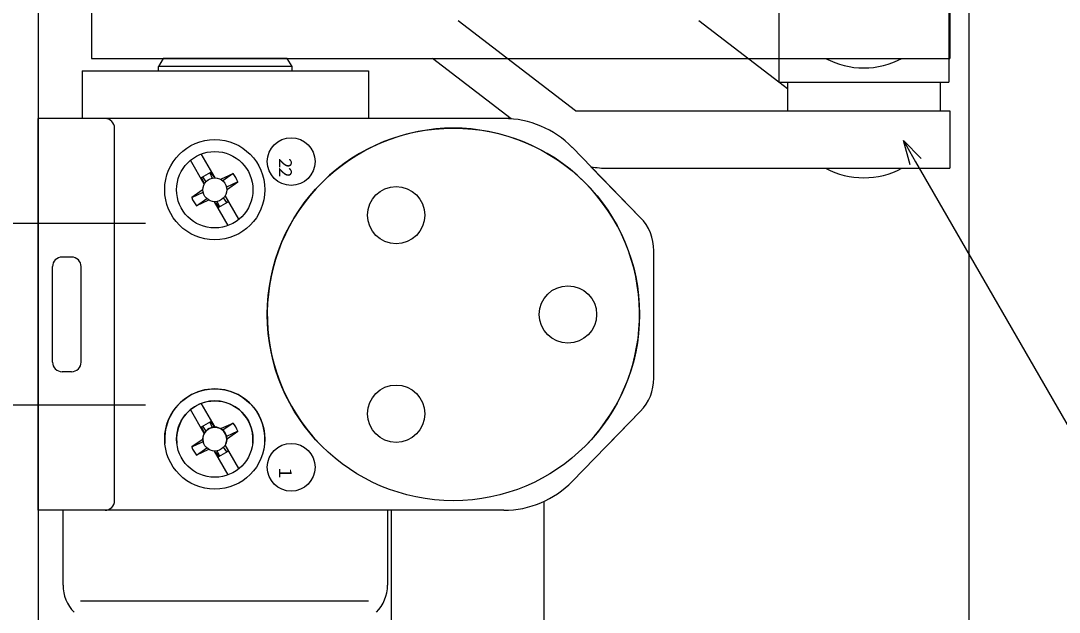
# Model space of a CAD drawing. Units: millimetres, scale not verified. Extents: x -525 to 525, y -783 to 779.
# Drawn here: x -376.8 to -268, y 311.2 to 373.1 of the extents above; entities that cross this region are included whole.
import ezdxf
from ezdxf.enums import TextEntityAlignment as Align

# ---------------------------------------------------------------- set-up
doc = ezdxf.new("R2010")
doc.units = ezdxf.units.MM
doc.header["$LTSCALE"] = 4
for name, color, linetype in [('0-3_YKK_12', 2, 'Continuous'), ('0-4_YKK_13', 4, 'Continuous'), ('0-6_YKK_D', 6, 'Continuous')]:
    doc.layers.add(name, color=color, linetype=linetype)
doc.styles.add('ＭＳ ゴシック', font='')
doc.styles.get('ＭＳ ゴシック').set_extended_font_data('MS Gothic')

msp = doc.modelspace()

# ---------------------------------------------------------------- linework, layer by layer
at = {"layer": '0-3_YKK_12'}
for p, q in [((-322, 187.915), (-322, 322.774)), ((-338, 187.915), (-338, 321.842))]:
    msp.add_line(p, q, dxfattribs=at)
at = {"layer": '0-4_YKK_13'}
for p, q in [((-297.403, 377.642), (-297.403, 366.642)), ((-279.602, 377.642), (-279.602, 366.642)), ((-369.398, 375.142), (-369.398, 369.142)), ((-369.398, 375.142), (-369.398, 369.142)), ((-279.503, 375.142), (-279.503, 369.142)), ((-318.708, 363.642), (-331.011, 373.077)), ((-297.403, 366.646), (-305.788, 373.077)), ((-369.398, 369.142), (-333.704, 369.142)), ((-369.398, 369.142), (-279.503, 369.142)), ((-361.899, 369.142), (-362.399, 368.276)), ((-361.899, 369.142), (-362.399, 368.276)), ((-348.898, 369.142), (-361.898, 369.142)), ((-348.898, 369.142), (-361.898, 369.142)), ((-361.879, 369.142), (-348.918, 369.142)), ((-361.879, 369.142), (-348.918, 369.142)), ((-361.879, 369.142), (-348.918, 369.142)), ((-348.398, 368.276), (-348.899, 369.142)), ((-348.398, 368.276), (-348.899, 369.142)), ((-325.45, 362.813), (-333.704, 369.142)), ((-370.398, 367.842), (-370.398, 362.842)), ((-370.398, 367.842), (-370.398, 363.074)), ((-370.398, 367.842), (-340.398, 367.842)), ((-348.398, 368.276), (-362.398, 368.276)), ((-362.398, 367.842), (-362.398, 368.276)), ((-362.398, 367.842), (-362.398, 368.276)), ((-348.398, 368.276), (-362.398, 368.276)), ((-348.398, 367.842), (-348.398, 368.276)), ((-348.398, 367.842), (-348.398, 368.276)), ((-340.398, 367.842), (-340.398, 362.842)), ((-297.403, 366.642), (-279.602, 366.642)), ((-296.503, 365.956), (-297.397, 366.642)), ((-296.503, 366.642), (-296.503, 363.642)), ((-280.503, 366.642), (-280.503, 363.642)), ((-318.708, 363.642), (-279.503, 363.642)), ((-279.503, 363.642), (-279.503, 357.642)), ((-374.998, 328.843), (-374.998, 362.842)), ((-325.489, 362.842), (-374.998, 362.842)), ((-326.192, 362.842), (-374.998, 362.842)), ((-366.998, 328.843), (-366.998, 361.842)), ((-366.998, 322.842), (-366.998, 361.842)), ((-356.469, 356.642), (-357.909, 359.135)), ((-356.469, 356.642), (-357.909, 359.135)), ((-319.068, 359.835), (-311.918, 352.498)), ((-357.595, 355.992), (-359.035, 358.485)), ((-357.595, 355.992), (-359.035, 358.485)), ((-357.885, 356.67), (-356.912, 357.231)), ((-357.885, 356.67), (-356.912, 357.231)), ((-357.019, 357.17), (-356.759, 356.614)), ((-357.019, 357.17), (-356.759, 356.614)), ((-356.56, 356.728), (-356.912, 357.231)), ((-356.56, 356.728), (-356.912, 357.231)), ((-355.777, 356.518), (-354.583, 357.075)), ((-355.777, 356.518), (-354.583, 357.075)), ((-354.583, 357.075), (-355.661, 356.32)), ((-354.583, 357.075), (-355.661, 356.32)), ((-317.084, 357.8), (-311.918, 352.498)), ((-315.315, 357.642), (-279.503, 357.642)), ((-357.625, 356.113), (-357.885, 356.67)), ((-357.625, 356.113), (-357.885, 356.67)), ((-357.778, 356.731), (-357.427, 356.229)), ((-357.778, 356.731), (-357.427, 356.229)), ((-355.895, 356.487), (-355.777, 356.518)), ((-355.895, 356.487), (-355.777, 356.518)), ((-354.083, 356.209), (-355.276, 355.653)), ((-354.083, 356.209), (-355.276, 355.653)), ((-355.163, 355.453), (-354.083, 356.209)), ((-355.163, 355.453), (-354.083, 356.209)), ((-357.834, 355.331), (-358.914, 354.575)), ((-357.834, 355.331), (-358.914, 354.575)), ((-358.914, 354.575), (-357.721, 355.131)), ((-358.914, 354.575), (-357.721, 355.131)), ((-357.748, 355.417), (-357.834, 355.331)), ((-357.748, 355.417), (-357.834, 355.331)), ((-353.962, 352.299), (-355.402, 354.792)), ((-353.962, 352.299), (-355.402, 354.792)), ((-355.372, 354.671), (-355.112, 354.114)), ((-355.372, 354.671), (-355.112, 354.114)), ((-355.249, 355.367), (-355.163, 355.453)), ((-355.249, 355.367), (-355.163, 355.453)), ((-358.414, 353.709), (-357.336, 354.464)), ((-358.414, 353.709), (-357.336, 354.464)), ((-357.22, 354.266), (-358.414, 353.709)), ((-357.22, 354.266), (-358.414, 353.709)), ((-357.102, 354.297), (-357.22, 354.266)), ((-357.102, 354.297), (-357.22, 354.266)), ((-355.088, 351.649), (-356.528, 354.142)), ((-355.088, 351.649), (-356.528, 354.142)), ((-356.437, 354.056), (-356.085, 353.552)), ((-356.437, 354.056), (-356.085, 353.552)), ((-355.978, 353.614), (-356.238, 354.169)), ((-355.978, 353.614), (-356.238, 354.169)), ((-356.085, 353.552), (-355.112, 354.114)), ((-356.085, 353.552), (-355.112, 354.114)), ((-355.219, 354.052), (-355.57, 354.555)), ((-355.219, 354.052), (-355.57, 354.555)), ((-363.768, 351.842), (-384.447, 351.842)), ((-363.768, 351.842), (-384.276, 351.842)), ((-371.498, 348.342), (-372.498, 348.342)), ((-371.498, 348.342), (-372.498, 348.342)), ((-310.498, 335.675), (-310.498, 349.008)), ((-310.498, 335.675), (-310.498, 349.008)), ((-373.498, 337.342), (-373.498, 347.342)), ((-373.498, 337.342), (-373.498, 347.342)), ((-370.498, 337.342), (-370.498, 347.342)), ((-370.498, 337.342), (-370.498, 347.342)), ((-371.498, 336.342), (-372.498, 336.342)), ((-371.498, 336.342), (-372.498, 336.342)), ((-356.469, 330.542), (-357.909, 333.035)), ((-356.469, 330.542), (-357.909, 333.035)), ((-363.768, 332.842), (-384.447, 332.842)), ((-363.768, 332.842), (-384.276, 332.842)), ((-357.595, 329.892), (-359.035, 332.385)), ((-357.595, 329.892), (-359.035, 332.385)), ((-319.055, 324.862), (-311.918, 332.186)), ((-315.176, 328.843), (-311.918, 332.186)), ((-357.885, 330.57), (-356.912, 331.131)), ((-357.885, 330.57), (-356.912, 331.131)), ((-357.019, 331.07), (-356.759, 330.514)), ((-357.019, 331.07), (-356.759, 330.514)), ((-356.56, 330.628), (-356.912, 331.131)), ((-356.56, 330.628), (-356.912, 331.131)), ((-355.777, 330.418), (-354.583, 330.975)), ((-355.777, 330.418), (-354.583, 330.975)), ((-354.583, 330.975), (-355.661, 330.22)), ((-354.583, 330.975), (-355.661, 330.22)), ((-357.625, 330.013), (-357.885, 330.57)), ((-357.625, 330.013), (-357.885, 330.57)), ((-357.778, 330.631), (-357.427, 330.129)), ((-357.778, 330.631), (-357.427, 330.129)), ((-355.895, 330.387), (-355.777, 330.418)), ((-355.895, 330.387), (-355.777, 330.418)), ((-354.083, 330.109), (-355.276, 329.553)), ((-354.083, 330.109), (-355.276, 329.553)), ((-355.163, 329.353), (-354.083, 330.109)), ((-355.163, 329.353), (-354.083, 330.109)), ((-357.834, 329.231), (-358.914, 328.475)), ((-358.914, 328.475), (-357.721, 329.031)), ((-357.834, 329.231), (-358.388, 328.843)), ((-358.125, 328.843), (-357.721, 329.031)), ((-357.748, 329.317), (-357.834, 329.231)), ((-357.748, 329.317), (-357.834, 329.231)), ((-353.962, 326.199), (-355.402, 328.692)), ((-355.372, 328.571), (-355.112, 328.014)), ((-355.249, 329.267), (-355.163, 329.353)), ((-355.249, 329.267), (-355.163, 329.353)), ((-358.414, 327.609), (-357.336, 328.364)), ((-357.22, 328.166), (-358.414, 327.609)), ((-357.102, 328.197), (-357.22, 328.166)), ((-355.088, 325.549), (-356.528, 328.042)), ((-356.437, 327.956), (-356.085, 327.452)), ((-355.978, 327.514), (-356.238, 328.069)), ((-356.085, 327.452), (-355.112, 328.014)), ((-355.219, 327.952), (-355.57, 328.455)), ((-372.398, 313.999), (-372.398, 321.842)), ((-338.398, 321.842), (-338.398, 313.999)), ((-340.392, 312.342), (-370.567, 312.342))]:
    msp.add_line(p, q, dxfattribs=at)
for points in [[(-410.998, 187.915), (-410.998, 428.341), (-374.998, 428.341), (-374.998, 187.915)], [(-370.398, 367.842), (-340.398, 367.842), (-340.398, 362.842)], [(-326.216, 321.842), (-374.998, 321.842), (-374.998, 362.842)]]:
    msp.add_lwpolyline(points, dxfattribs=at)
for centre, radius in [((-331.498, 342.342), 19.5), ((-356.498, 355.392), 5.25), ((-356.498, 355.392), 5.25), ((-348.498, 358.342), 2.5), ((-348.498, 358.342), 2.5), ((-356.498, 355.392), 4), ((-356.498, 355.392), 4), ((-356.498, 355.392), 1.25), ((-356.498, 355.392), 1.25), ((-337.498, 352.734), 3), ((-337.498, 352.734), 3), ((-319.498, 342.342), 3), ((-319.498, 342.342), 3), ((-356.498, 329.292), 5.25), ((-337.498, 331.95), 3), ((-337.498, 331.95), 3), ((-356.498, 329.292), 4), ((-356.498, 329.292), 1.25), ((-348.498, 326.342), 2.5)]:
    msp.add_circle(centre, radius, dxfattribs=at)
for centre, radius, start, end in [((-288.503, 376.642), 8.5, 241.9275, 298.07248), ((-367.998, 361.842), 1, 359.99999, 90), ((-367.998, 361.842), 1, 359.99999, 90), ((-326.216, 352.842), 10, 44.26233, 90), ((-331.498, 342.342), 19.5, 316.19046, 223.80954), ((-356.498, 355.392), 2.55, 18.69227, 41.30773), ((-356.498, 355.392), 2.55, 18.69227, 41.30773), ((-315.315, 367.642), 10, 259.80859, 270), ((-288.503, 365.142), 8.5, 241.92768, 298.07232), ((-356.498, 355.392), 2.55, 198.69227, 221.30772), ((-356.498, 355.392), 2.55, 198.69227, 221.30772), ((-315.498, 349.008), 5, 359.99999, 44.26233), ((-315.498, 349.008), 5, 359.99999, 44.26233), ((-372.498, 347.342), 1, 90, 179.99999), ((-372.498, 347.342), 1, 90, 179.99999), ((-371.498, 347.342), 1, 359.99999, 90), ((-371.498, 347.342), 1, 359.99999, 90), ((-372.498, 337.342), 1, 180, 270), ((-372.498, 337.342), 1, 180, 270), ((-371.498, 337.342), 1, 270, 359.99999), ((-371.498, 337.342), 1, 270, 359.99999), ((-315.498, 335.675), 5, 315.73767, 359.99999), ((-315.498, 335.675), 5, 315.73767, 359.99999), ((-356.498, 329.292), 5.25, 355.09241, 184.90759), ((-356.498, 329.292), 4, 353.55307, 186.44693), ((-356.498, 329.292), 2.55, 18.69227, 41.30773), ((-356.498, 329.292), 2.55, 18.69227, 41.30773), ((-356.498, 329.292), 1.25, 338.94245, 201.05755), ((-356.498, 329.292), 2.55, 198.69227, 221.30772), ((-326.216, 331.842), 10, 270, 315.73767), ((-367.998, 322.842), 1, 270, 0.00001), ((-368.398, 313.999), 4, 179.99999, 225.00002), ((-342.398, 313.999), 4, 315.00002, 0.00004)]:
    msp.add_arc(centre, radius, start, end, dxfattribs=at)
at = {"layer": '0-6_YKK_D'}
msp.add_line((-277.499, 394.342), (-277.499, 245.342), dxfattribs=at)
for points in [[(-283.663, 357.988), (-284.346, 360.538), (-282.48, 358.672)], [(-284.346, 360.538), (-283.071, 358.33), (-265.383, 327.692), (-190.973, 327.692)]]:
    msp.add_lwpolyline(points, dxfattribs=at)

# ---------------------------------------------------------------- texts
at = {"layer": '0-4_YKK_13', "style": 'ＭＳ ゴシック', "width": 0.9}
for s, p in [('２', (-350.191, 359.022)), ('２', (-350.191, 358.055)), ('１', (-350.191, 326.582))]:
    msp.add_text(s, height=1.352, rotation=270, dxfattribs=at).set_placement(p, align=Align.BOTTOM_LEFT)

doc.saveas('drawing.dxf')
